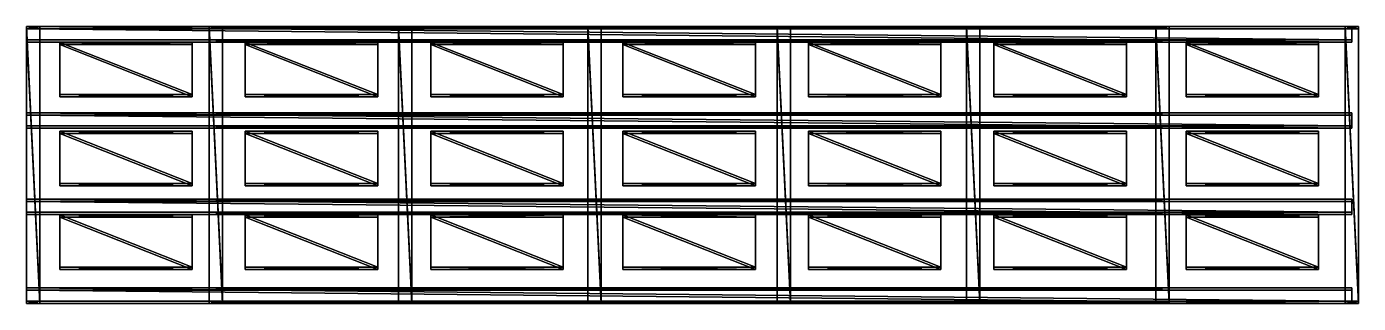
# Model space of a CAD drawing. Extents: x -2.5 to 2.53, y -1.05 to 0.
import ezdxf

# ---------------------------------------------------------------- set-up
doc = ezdxf.new("R2010")
doc.units = 0

# ---------------------------------------------------------------- blocks, each defined once
blk = doc.blocks.new('Wall1')
mesh = blk.add_polyface()
corners = [(2.500001, -0.003634, -1.566545), (-2.500002, -0.012317, -1.615786), (-2.500002, -0.003636, -1.566546), (2.5, -0.061556, -1.607103), (-2.500001, -0.061558, -1.607104), (2.500001, -0.052873, -1.557864), (-2.5, -0.052876, -1.557864), (2.500001, -0.32862, -1.509241), (-2.500002, -0.337305, -1.558482), (-2.500002, -0.328622, -1.509241), (2.500001, -0.386543, -1.549799), (-2.500001, -0.386545, -1.549799), (2.500001, -0.377861, -1.500558), (-2.500001, -0.377863, -1.500558), (2.5, -0.653607, -1.451939), (-2.500001, -0.662291, -1.501178), (-2.5, -0.653609, -1.451937), (2.500001, -0.71153, -1.492495), (-2.5, -0.711533, -1.492496), (2.500001, -0.702847, -1.443255), (-2.500002, -0.70285, -1.443255), (2.500002, -0.988442, -1.392897), (-2.5, -0.997126, -1.442138), (-2.5, -0.988445, -1.392897), (2.500001, -1.046365, -1.433455), (-2.5, -1.046366, -1.433455), (2.500002, -1.037682, -1.384215), (-2.5, -1.037684, -1.384215), (-1.046401, -0.012318, -1.615786), (-1.096401, -0.012318, -1.615785), (-1.046401, -0.003636, -1.566545), (-1.096401, -0.003635, -1.566545), (-1.046401, -1.046365, -1.433455), (-1.096401, -1.046366, -1.433455), (-1.046401, -1.037684, -1.384215), (-1.096401, -1.037684, -1.384215), (-1.175, -0.397559, -1.497086), (-1.675, -0.397559, -1.497086), (-1.175, -0.594519, -1.462356), (-1.175, -0.406241, -1.546326), (-1.175, -0.603203, -1.511597), (-0.975, -0.397558, -1.497085), (-0.975001, -0.40624, -1.546326), (-0.975, -0.59452, -1.462356), (-0.975, -0.603202, -1.511596), (-0.475, -0.062723, -1.556126), (-0.975001, -0.071405, -1.605366), (-0.975001, -0.062723, -1.556127), (-0.975001, -0.259686, -1.521396), (-0.975, -0.268368, -1.570637), (-1.175, -0.071407, -1.605366), (-1.175, -0.062724, -1.556127), (-1.175, -0.259686, -1.521396), (-1.175, -0.268368, -1.570637), (-0.975, -0.712697, -1.441518), (-0.975, -0.72138, -1.490758), (-0.975, -0.909659, -1.406788), (-0.975, -0.918342, -1.456029), (-1.175, -0.72138, -1.490758), (-1.675, -0.72138, -1.490758), (-1.175, -0.712698, -1.441518), (-1.175, -0.918342, -1.456029), (-1.675, -0.712698, -1.441518), (-1.175, -0.909658, -1.406788), (-1.675, -0.909659, -1.406788)]
mesh.append_faces([[corners[k] for k in face] for face in [(0, 1, 2), (1, 3, 4), (5, 2, 6), (3, 6, 4), (7, 8, 9), (8, 10, 11), (12, 9, 13), (10, 13, 11), (14, 15, 16), (15, 17, 18), (19, 16, 20), (17, 20, 18), (21, 22, 23), (22, 24, 25), (26, 23, 27), (24, 27, 25), (28, 29, 30), (30, 29, 31), (29, 28, 32), (29, 32, 33), (30, 31, 34), (34, 31, 35), (34, 35, 32), (32, 35, 33), (31, 29, 35), (35, 29, 33), (28, 30, 34), (28, 34, 32), (36, 37, 38), (39, 36, 38), (39, 38, 40), (41, 42, 43), (43, 42, 44), (45, 46, 47), (47, 46, 48), (48, 46, 49), (50, 51, 52), (50, 52, 53), (54, 55, 56), (56, 55, 57), (58, 59, 60), (59, 58, 61), (60, 62, 63), (63, 64, 61), (58, 60, 63), (58, 63, 61)]])
mesh = blk.add_polyface()
corners = [(1.0964, -0.012316, -1.615785), (1.046401, -0.012316, -1.615785), (1.096401, -0.003634, -1.566545), (1.046401, -0.003634, -1.566545), (1.096401, -1.046364, -1.433455), (1.046401, -1.046364, -1.433454), (1.096401, -1.037682, -1.384214), (1.046401, -1.037682, -1.384214), (2.500001, -0.012316, -1.615786), (-2.500002, -0.012317, -1.615786), (2.500001, -0.003634, -1.566545), (2.5, -0.061556, -1.607103), (-2.500002, -0.003636, -1.566546), (2.500001, -0.052873, -1.557864), (-2.5, -0.052876, -1.557864), (2.500001, -0.337303, -1.558481), (-2.500002, -0.337305, -1.558482), (2.500001, -0.32862, -1.509241), (2.500001, -0.386543, -1.549799), (-2.500002, -0.328622, -1.509241), (2.500001, -0.377861, -1.500558), (-2.500001, -0.377863, -1.500558), (2.500002, -0.662289, -1.501178), (-2.500001, -0.662291, -1.501178), (2.5, -0.653607, -1.451939), (2.500001, -0.71153, -1.492495), (-2.5, -0.653609, -1.451937), (2.500001, -0.702847, -1.443255), (-2.500002, -0.70285, -1.443255), (2.5, -0.997123, -1.442136), (-2.5, -0.997126, -1.442138), (2.500002, -0.988442, -1.392897), (2.500001, -1.046365, -1.433455), (-2.5, -0.988445, -1.392897), (2.500002, -1.037682, -1.384215), (-2.5, -1.037684, -1.384215), (1.650001, -0.397557, -1.497086), (1.150001, -0.406239, -1.546326), (1.150001, -0.397557, -1.497086), (1.650001, -0.594518, -1.462356), (1.150001, -0.594518, -1.462356), (1.150001, -0.603201, -1.511597), (0.950001, -0.406239, -1.546326), (0.450001, -0.40624, -1.546326), (0.950001, -0.397557, -1.497086), (0.950001, -0.603201, -1.511597), (0.45, -0.397558, -1.497086), (0.950001, -0.594518, -1.462356), (0.450001, -0.594519, -1.462356), (1.650001, -0.062722, -1.556126), (1.150001, -0.071404, -1.605367), (1.150001, -0.062722, -1.556126), (1.650001, -0.268366, -1.570637), (1.150001, -0.268366, -1.570637), (1.650001, -0.259683, -1.521397), (1.150001, -0.259683, -1.521397), (0.95, -0.721378, -1.490758), (0.95, -0.712696, -1.441518), (0.95, -0.909657, -1.406788), (0.95, -0.91834, -1.456028), (1.150001, -0.712696, -1.441517), (1.150001, -0.721378, -1.490757), (1.150001, -0.909657, -1.406787), (1.150001, -0.91834, -1.456028)]
mesh.append_faces([[corners[k] for k in face] for face in [(0, 1, 2), (2, 1, 3), (1, 0, 4), (1, 4, 5), (2, 3, 6), (6, 3, 7), (6, 7, 4), (4, 7, 5), (3, 1, 7), (7, 1, 5), (0, 2, 6), (0, 6, 4), (8, 9, 10), (9, 8, 11), (10, 12, 13), (13, 14, 11), (15, 16, 17), (16, 15, 18), (17, 19, 20), (20, 21, 18), (22, 23, 24), (23, 22, 25), (24, 26, 27), (27, 28, 25), (29, 30, 31), (30, 29, 32), (31, 33, 34), (34, 35, 32), (36, 37, 38), (39, 38, 40), (38, 37, 40), (40, 37, 41), (42, 43, 44), (43, 42, 45), (44, 46, 47), (47, 48, 45), (42, 44, 47), (42, 47, 45), (49, 50, 51), (50, 52, 53), (54, 51, 55), (51, 50, 55), (55, 50, 53), (56, 57, 58), (56, 58, 59), (60, 61, 62), (62, 61, 63)]])
mesh = blk.add_polyface()
corners = [(-2.500002, -0.003636, -1.566546), (-2.500002, -0.012317, -1.615786), (-2.5, -0.052876, -1.557864), (-2.500001, -0.061558, -1.607104), (-2.500002, -0.328622, -1.509241), (-2.500002, -0.337305, -1.558482), (-2.500001, -0.377863, -1.500558), (-2.500001, -0.386545, -1.549799), (-2.5, -0.653609, -1.451937), (-2.500001, -0.662291, -1.501178), (-2.500002, -0.70285, -1.443255), (-2.5, -0.711533, -1.492496), (-2.5, -0.988445, -1.392897), (-2.5, -0.997126, -1.442138), (-2.5, -1.037684, -1.384215), (-2.5, -1.046366, -1.433455), (-2.450001, -0.012318, -1.615786), (-2.450001, -0.003637, -1.566546), (-2.450001, -1.046368, -1.433455), (-2.450001, -1.037684, -1.384215), (-1.875, -0.397559, -1.497086), (-2.375, -0.406241, -1.546327), (-2.375001, -0.397559, -1.497087), (-1.875, -0.603203, -1.511597), (-2.375, -0.603203, -1.511597), (-1.875, -0.594521, -1.462356), (-2.375, -0.594521, -1.462356), (-1.875001, -0.071407, -1.605367), (-2.375, -0.071407, -1.605367), (-1.875001, -0.062724, -1.556127), (-2.375, -0.062724, -1.556127), (-1.875001, -0.268368, -1.570637), (-2.375, -0.268368, -1.570637), (-1.875001, -0.259686, -1.521397), (-2.375, -0.259686, -1.521397), (-1.875001, -0.72138, -1.490759), (-2.375, -0.72138, -1.490759), (-1.875001, -0.712698, -1.441519), (-2.375, -0.712698, -1.441518), (-1.875001, -0.918342, -1.456029), (-2.375, -0.918342, -1.456029), (-1.875001, -0.909659, -1.406789), (-2.375, -0.909659, -1.406789)]
mesh.append_faces([[corners[k] for k in face] for face in [(0, 1, 2), (2, 1, 3), (4, 5, 6), (6, 5, 7), (8, 9, 10), (10, 9, 11), (12, 13, 14), (14, 13, 15), (16, 1, 17), (17, 1, 0), (1, 16, 18), (1, 18, 15), (17, 0, 19), (19, 0, 14), (19, 14, 18), (18, 14, 15), (0, 1, 14), (14, 1, 15), (16, 17, 19), (16, 19, 18), (20, 21, 22), (21, 23, 24), (25, 22, 26), (23, 26, 24), (22, 21, 26), (26, 21, 24), (27, 28, 29), (29, 28, 30), (28, 27, 31), (28, 31, 32), (29, 30, 33), (33, 30, 34), (33, 34, 31), (31, 34, 32), (30, 28, 34), (34, 28, 32), (35, 36, 37), (37, 36, 38), (36, 35, 39), (36, 39, 40), (37, 38, 41), (41, 38, 42), (41, 42, 39), (39, 42, 40), (38, 36, 42), (42, 36, 40)]])
mesh = blk.add_polyface()
corners = [(-1.760701, -0.012318, -1.615786), (-1.810701, -0.012318, -1.615786), (-1.760701, -0.003636, -1.566546), (-1.810702, -0.003636, -1.566546), (-1.760701, -1.046366, -1.433455), (-1.810701, -1.046366, -1.433455), (-1.760701, -1.037684, -1.384214), (-1.810701, -1.037684, -1.384215), (-1.875, -0.406241, -1.546326), (-2.375, -0.406241, -1.546327), (-1.875, -0.397559, -1.497086), (-1.875, -0.603203, -1.511597), (-2.375001, -0.397559, -1.497087), (-1.875, -0.594521, -1.462356), (-2.375, -0.594521, -1.462356), (-1.175, -0.406241, -1.546326), (-1.675001, -0.406241, -1.546327), (-1.175, -0.397559, -1.497086), (-1.675, -0.397559, -1.497086), (-1.175, -0.603203, -1.511597), (-1.675, -0.603203, -1.511597), (-1.175, -0.594519, -1.462356), (-1.675001, -0.59452, -1.462356), (-1.175, -0.071407, -1.605366), (-1.675001, -0.071407, -1.605366), (-1.175, -0.062724, -1.556127), (-1.675001, -0.062724, -1.556126), (-1.175, -0.268368, -1.570637), (-1.675, -0.268368, -1.570637), (-1.175, -0.259686, -1.521396), (-1.675001, -0.259686, -1.521396), (-1.875001, -0.071407, -1.605367), (-1.875001, -0.062724, -1.556127), (-1.875001, -0.259686, -1.521397), (-1.875001, -0.268368, -1.570637), (-1.175, -0.712698, -1.441518), (-1.675, -0.72138, -1.490758), (-1.675, -0.712698, -1.441518), (-1.175, -0.918342, -1.456029), (-1.675, -0.918342, -1.456029), (-1.175, -0.909658, -1.406788), (-1.675, -0.909659, -1.406788), (-1.875001, -0.72138, -1.490759), (-1.875001, -0.712698, -1.441519), (-1.875001, -0.909659, -1.406789), (-1.875001, -0.918342, -1.456029)]
mesh.append_faces([[corners[k] for k in face] for face in [(0, 1, 2), (2, 1, 3), (1, 0, 4), (1, 4, 5), (2, 3, 6), (6, 3, 7), (6, 7, 4), (4, 7, 5), (3, 1, 7), (7, 1, 5), (0, 2, 6), (0, 6, 4), (8, 9, 10), (9, 8, 11), (10, 12, 13), (13, 14, 11), (8, 10, 13), (8, 13, 11), (15, 16, 17), (17, 16, 18), (16, 15, 19), (16, 19, 20), (21, 18, 22), (21, 22, 19), (19, 22, 20), (18, 16, 22), (22, 16, 20), (23, 24, 25), (25, 24, 26), (24, 23, 27), (24, 27, 28), (25, 26, 29), (29, 26, 30), (29, 30, 27), (27, 30, 28), (26, 24, 30), (30, 24, 28), (31, 32, 33), (31, 33, 34), (35, 36, 37), (36, 38, 39), (40, 37, 41), (38, 41, 39), (37, 36, 41), (41, 36, 39), (42, 43, 44), (42, 44, 45)]])
mesh = blk.add_polyface()
corners = [(-0.3321, -0.012317, -1.615786), (-0.3821, -0.012317, -1.615786), (-0.3321, -0.003634, -1.566545), (-0.3821, -0.003634, -1.566545), (-0.3321, -1.046365, -1.433455), (-0.3821, -1.046365, -1.433455), (-0.3321, -1.037683, -1.384215), (-0.3821, -1.037683, -1.384215), (0.25, -0.397558, -1.497086), (-0.25, -0.40624, -1.546326), (-0.25, -0.397558, -1.497086), (0.25, -0.603202, -1.511596), (-0.25, -0.603202, -1.511596), (-0.25, -0.594519, -1.462356), (-0.475, -0.40624, -1.546326), (-0.975001, -0.40624, -1.546326), (-0.475, -0.397557, -1.497086), (-0.975, -0.397558, -1.497085), (-0.475, -0.603201, -1.511596), (-0.975, -0.603202, -1.511596), (-0.475, -0.594519, -1.462356), (-0.975, -0.59452, -1.462356), (-0.25, -0.062723, -1.556127), (-0.25, -0.071406, -1.605366), (-0.25, -0.259685, -1.521396), (-0.25, -0.268367, -1.570637), (-0.475, -0.071405, -1.605366), (-0.975001, -0.071405, -1.605366), (-0.475, -0.062723, -1.556126), (-0.475, -0.268367, -1.570637), (-0.975, -0.268368, -1.570637), (-0.975001, -0.062723, -1.556127), (-0.475, -0.259684, -1.521396), (-0.975001, -0.259686, -1.521396), (-0.475, -0.721379, -1.490758), (-0.975, -0.72138, -1.490758), (-0.475, -0.712697, -1.441518), (-0.975, -0.712697, -1.441518), (-0.475, -0.918341, -1.456029), (-0.975, -0.918342, -1.456029), (-0.475, -0.909658, -1.406788), (-0.975, -0.909659, -1.406788)]
mesh.append_faces([[corners[k] for k in face] for face in [(0, 1, 2), (2, 1, 3), (1, 0, 4), (1, 4, 5), (2, 3, 6), (6, 3, 7), (6, 7, 4), (4, 7, 5), (3, 1, 7), (7, 1, 5), (0, 2, 6), (0, 6, 4), (8, 9, 10), (9, 11, 12), (10, 9, 13), (13, 9, 12), (14, 15, 16), (16, 15, 17), (15, 14, 18), (15, 18, 19), (16, 17, 20), (20, 17, 21), (20, 21, 18), (18, 21, 19), (14, 16, 20), (14, 20, 18), (22, 23, 24), (24, 23, 25), (26, 27, 28), (27, 26, 29), (27, 29, 30), (28, 31, 32), (32, 31, 33), (32, 33, 29), (29, 33, 30), (26, 28, 32), (26, 32, 29), (34, 35, 36), (36, 35, 37), (35, 34, 38), (35, 38, 39), (36, 37, 40), (40, 37, 41), (40, 41, 38), (38, 41, 39), (34, 36, 40), (34, 40, 38)]])
mesh = blk.add_polyface()
corners = [(0.3821, -0.012317, -1.615786), (0.3321, -0.012317, -1.615786), (0.3821, -0.003634, -1.566545), (0.3321, -0.003634, -1.566545), (0.382101, -1.046365, -1.433455), (0.3321, -1.046365, -1.433455), (0.3821, -1.037683, -1.384215), (0.3321, -1.037683, -1.384215), (0.25, -0.40624, -1.546326), (-0.25, -0.40624, -1.546326), (0.25, -0.397558, -1.497086), (0.25, -0.603202, -1.511596), (-0.25, -0.397558, -1.497086), (0.25, -0.594519, -1.462356), (-0.25, -0.594519, -1.462356), (-0.25, -0.603202, -1.511596), (0.950001, -0.397557, -1.497086), (0.450001, -0.40624, -1.546326), (0.45, -0.397558, -1.497086), (0.950001, -0.603201, -1.511597), (0.45, -0.603202, -1.511597), (0.950001, -0.594518, -1.462356), (0.450001, -0.594519, -1.462356), (0.25, -0.071406, -1.605366), (-0.25, -0.071406, -1.605366), (0.25, -0.062723, -1.556126), (-0.25, -0.062723, -1.556127), (0.25, -0.268367, -1.570637), (-0.25, -0.268367, -1.570637), (0.25, -0.259685, -1.521396), (-0.25, -0.259685, -1.521396), (0.95, -0.721378, -1.490758), (0.45, -0.721379, -1.490758), (0.95, -0.712696, -1.441518), (0.45, -0.712697, -1.441518), (0.95, -0.91834, -1.456028), (0.45, -0.918341, -1.456028), (0.95, -0.909657, -1.406788), (0.45, -0.909658, -1.406788)]
mesh.append_faces([[corners[k] for k in face] for face in [(0, 1, 2), (2, 1, 3), (1, 0, 4), (1, 4, 5), (2, 3, 6), (6, 3, 7), (6, 7, 4), (4, 7, 5), (3, 1, 7), (7, 1, 5), (0, 2, 6), (0, 6, 4), (8, 9, 10), (9, 8, 11), (10, 12, 13), (13, 12, 14), (13, 14, 11), (11, 14, 15), (8, 10, 13), (8, 13, 11), (16, 17, 18), (17, 19, 20), (21, 18, 22), (19, 22, 20), (18, 17, 22), (22, 17, 20), (23, 24, 25), (25, 24, 26), (24, 23, 27), (24, 27, 28), (25, 26, 29), (29, 26, 30), (29, 30, 27), (27, 30, 28), (23, 25, 29), (23, 29, 27), (31, 32, 33), (33, 32, 34), (32, 31, 35), (32, 35, 36), (33, 34, 37), (37, 34, 38), (37, 38, 35), (35, 38, 36), (34, 32, 38), (38, 32, 36)]])
mesh = blk.add_polyface()
corners = [(1.8107, -0.012316, -1.615785), (1.760701, -0.012316, -1.615785), (1.8107, -0.003634, -1.566545), (1.760701, -0.003634, -1.566545), (1.810702, -1.046364, -1.433454), (1.760701, -1.046364, -1.433454), (1.810701, -1.037682, -1.384215), (1.760701, -1.037682, -1.384214), (1.875, -0.406239, -1.546326), (2.375, -0.6032, -1.511596), (1.875, -0.603201, -1.511595), (2.375, -0.594517, -1.462355), (1.875001, -0.397557, -1.497085), (1.875, -0.594518, -1.462356), (1.650001, -0.406239, -1.546326), (1.150001, -0.406239, -1.546326), (1.650001, -0.397557, -1.497086), (1.650002, -0.603201, -1.511597), (1.150001, -0.603201, -1.511597), (1.150001, -0.397557, -1.497086), (1.650001, -0.594518, -1.462356), (1.150001, -0.594518, -1.462356), (1.875001, -0.062722, -1.556126), (1.875001, -0.071404, -1.605366), (1.875001, -0.259684, -1.521396), (1.875001, -0.268366, -1.570637), (1.650001, -0.071404, -1.605367), (1.150001, -0.071404, -1.605367), (1.650001, -0.062722, -1.556126), (1.650001, -0.268366, -1.570637), (1.150001, -0.062722, -1.556126), (1.650001, -0.259683, -1.521397), (1.150001, -0.259683, -1.521397), (1.150001, -0.268366, -1.570637), (1.875001, -0.712696, -1.441518), (1.875001, -0.721378, -1.490759), (1.875001, -0.909657, -1.406788), (1.875001, -0.91834, -1.456029), (1.650002, -0.721378, -1.490757), (1.150001, -0.721378, -1.490757), (1.650001, -0.712696, -1.441517), (1.150001, -0.712696, -1.441517), (1.650002, -0.91834, -1.456028), (1.150001, -0.91834, -1.456028), (1.650002, -0.909657, -1.406787), (1.150001, -0.909657, -1.406787)]
mesh.append_faces([[corners[k] for k in face] for face in [(0, 1, 2), (2, 1, 3), (1, 0, 4), (1, 4, 5), (2, 3, 6), (6, 3, 7), (6, 7, 4), (4, 7, 5), (3, 1, 7), (7, 1, 5), (0, 2, 6), (0, 6, 4), (8, 9, 10), (11, 12, 13), (9, 13, 10), (12, 8, 13), (13, 8, 10), (14, 15, 16), (15, 14, 17), (15, 17, 18), (16, 19, 20), (20, 21, 17), (17, 21, 18), (14, 16, 20), (14, 20, 17), (22, 23, 24), (24, 23, 25), (26, 27, 28), (27, 26, 29), (28, 30, 31), (31, 32, 29), (29, 32, 33), (26, 28, 31), (26, 31, 29), (34, 35, 36), (36, 35, 37), (38, 39, 40), (40, 39, 41), (39, 38, 42), (39, 42, 43), (40, 41, 44), (44, 41, 45), (44, 45, 42), (42, 45, 43), (38, 40, 44), (38, 44, 42)]])
mesh = blk.add_polyface()
corners = [(2.500001, -0.012316, -1.615786), (2.500001, -0.003634, -1.566545), (2.500001, -0.052873, -1.557864), (2.5, -0.061556, -1.607103), (2.525001, -0.012315, -1.615785), (2.475, -0.012316, -1.615784), (2.525001, -0.003634, -1.566545), (2.475, -0.003634, -1.566545), (2.525002, -1.046364, -1.433454), (2.474999, -1.046364, -1.433454), (2.525002, -1.037682, -1.384213), (2.475001, -1.037682, -1.384213), (2.500001, -0.337303, -1.558481), (2.500001, -0.32862, -1.509241), (2.500001, -0.377861, -1.500558), (2.500001, -0.386543, -1.549799), (2.500002, -0.662289, -1.501178), (2.5, -0.653607, -1.451939), (2.500001, -0.702847, -1.443255), (2.500001, -0.71153, -1.492495), (2.5, -0.997123, -1.442136), (2.500002, -0.988442, -1.392897), (2.500002, -1.037682, -1.384215), (2.500001, -1.046365, -1.433455), (2.375, -0.406239, -1.546326), (1.875, -0.406239, -1.546326), (2.375001, -0.397556, -1.497085), (1.875001, -0.397557, -1.497085), (2.375, -0.6032, -1.511596), (2.375, -0.594517, -1.462355), (1.875, -0.594518, -1.462356), (2.375001, -0.071404, -1.605366), (1.875001, -0.071404, -1.605366), (2.375001, -0.062722, -1.556126), (1.875001, -0.062722, -1.556126), (2.375001, -0.268366, -1.570637), (1.875001, -0.268366, -1.570637), (2.375001, -0.259683, -1.521396), (1.875001, -0.259684, -1.521396), (2.375001, -0.721378, -1.490757), (1.875001, -0.721378, -1.490759), (2.375001, -0.712696, -1.441517), (1.875001, -0.712696, -1.441518), (2.375001, -0.91834, -1.456028), (1.875001, -0.91834, -1.456029), (2.375001, -0.909657, -1.406788), (1.875001, -0.909657, -1.406788)]
mesh.append_faces([[corners[k] for k in face] for face in [(0, 1, 2), (0, 2, 3), (4, 5, 6), (6, 5, 7), (5, 4, 8), (5, 8, 9), (6, 7, 10), (10, 7, 11), (10, 11, 8), (8, 11, 9), (7, 5, 11), (11, 5, 9), (4, 6, 10), (4, 10, 8), (12, 13, 14), (12, 14, 15), (16, 17, 18), (16, 18, 19), (20, 21, 22), (20, 22, 23), (24, 25, 26), (26, 25, 27), (25, 24, 28), (26, 27, 29), (29, 30, 28), (24, 26, 29), (24, 29, 28), (31, 32, 33), (33, 32, 34), (32, 31, 35), (32, 35, 36), (33, 34, 37), (37, 34, 38), (37, 38, 35), (35, 38, 36), (31, 33, 37), (31, 37, 35), (39, 40, 41), (41, 40, 42), (40, 39, 43), (40, 43, 44), (41, 42, 45), (45, 42, 46), (45, 46, 43), (43, 46, 44), (39, 41, 45), (39, 45, 43)]])
blk = doc.blocks.new('Wall2')
mesh = blk.add_polyface()
corners = [(1.096401, -0.003634, -0.433455), (1.046401, -0.003635, -0.433454), (1.096401, -0.012317, -0.384214), (1.046402, -0.012317, -0.384214), (1.096401, -1.037683, -0.615784), (1.046401, -1.037684, -0.615785), (1.096401, -1.046366, -0.566544), (1.046401, -1.046366, -0.566544), (2.500003, -0.003633, -0.433454), (-2.500003, -0.003635, -0.433456), (2.500003, -0.012317, -0.384213), (2.500003, -0.052874, -0.442136), (-2.500001, -0.012318, -0.384215), (2.500003, -0.061556, -0.392896), (-2.500003, -0.061558, -0.392898), (2.500003, -0.32862, -0.490758), (-2.500002, -0.328622, -0.49076), (2.500003, -0.337302, -0.441517), (2.500003, -0.377861, -0.49944), (-2.500004, -0.337304, -0.441519), (2.500001, -0.386544, -0.4502), (-2.500002, -0.386545, -0.450202), (2.500005, -0.653608, -0.548062), (-2.500002, -0.653609, -0.548064), (2.500004, -0.662289, -0.498821), (2.500004, -0.702849, -0.556744), (-2.500003, -0.662291, -0.498823), (2.500004, -0.711531, -0.507504), (-2.500002, -0.711532, -0.507506), (2.500004, -0.988443, -0.607102), (-2.500002, -0.988444, -0.607104), (2.500004, -0.997125, -0.557862), (2.500003, -1.037684, -0.615784), (-2.500002, -0.997127, -0.557864), (2.500005, -1.046365, -0.566544), (-2.500002, -1.046367, -0.566546), (0.95, -0.712697, -0.558481), (0.95, -0.721379, -0.509241), (0.950001, -0.918341, -0.54397), (0.950001, -0.909658, -0.593211), (1.650002, -0.721379, -0.50924), (1.150002, -0.712696, -0.558481), (1.150002, -0.721379, -0.50924), (1.150002, -0.91834, -0.54397), (1.150002, -0.909658, -0.59321), (1.650003, -0.40624, -0.453674), (1.150001, -0.397558, -0.502914), (1.150001, -0.40624, -0.453673), (1.650002, -0.59452, -0.537644), (1.150002, -0.59452, -0.537644), (1.650003, -0.603202, -0.488402), (1.150001, -0.603202, -0.488403), (1.150002, -0.071405, -0.394633), (1.150002, -0.062723, -0.443874), (1.150002, -0.268367, -0.429363), (1.150002, -0.259684, -0.478603), (0.950001, -0.062723, -0.443873), (0.450001, -0.062723, -0.443873), (0.950001, -0.071405, -0.394633), (0.950001, -0.259685, -0.478603), (0.450001, -0.071405, -0.394633), (0.950001, -0.268367, -0.429363), (0.450001, -0.268367, -0.429363)]
mesh.append_faces([[corners[k] for k in face] for face in [(0, 1, 2), (2, 1, 3), (1, 0, 4), (1, 4, 5), (2, 3, 6), (6, 3, 7), (6, 7, 4), (4, 7, 5), (3, 1, 7), (7, 1, 5), (0, 2, 6), (0, 6, 4), (8, 9, 10), (9, 8, 11), (10, 12, 13), (13, 14, 11), (15, 16, 17), (16, 15, 18), (17, 19, 20), (20, 21, 18), (22, 23, 24), (23, 22, 25), (24, 26, 27), (27, 28, 25), (29, 30, 31), (30, 29, 32), (31, 33, 34), (34, 35, 32), (36, 37, 38), (36, 38, 39), (40, 41, 42), (42, 41, 43), (43, 41, 44), (45, 46, 47), (46, 48, 49), (50, 47, 51), (48, 51, 49), (47, 46, 51), (51, 46, 49), (52, 53, 54), (54, 53, 55), (56, 57, 58), (57, 56, 59), (58, 60, 61), (61, 62, 59), (56, 58, 61), (56, 61, 59)]])
mesh = blk.add_polyface()
corners = [(2.500003, -0.012317, -0.384213), (-2.500003, -0.003635, -0.433456), (-2.500001, -0.012318, -0.384215), (2.500003, -0.052874, -0.442136), (-2.500002, -0.052876, -0.442138), (2.500003, -0.061556, -0.392896), (-2.500003, -0.061558, -0.392898), (2.500003, -0.337302, -0.441517), (-2.500002, -0.328622, -0.49076), (-2.500004, -0.337304, -0.441519), (2.500003, -0.377861, -0.49944), (-2.500002, -0.377862, -0.499442), (2.500001, -0.386544, -0.4502), (-2.500002, -0.386545, -0.450202), (2.500004, -0.662289, -0.498821), (-2.500002, -0.653609, -0.548064), (-2.500003, -0.662291, -0.498823), (2.500004, -0.702849, -0.556744), (-2.500002, -0.702849, -0.556746), (2.500004, -0.711531, -0.507504), (-2.500002, -0.711532, -0.507506), (2.500004, -0.997125, -0.557862), (-2.500002, -0.988444, -0.607104), (-2.500002, -0.997127, -0.557864), (2.500003, -1.037684, -0.615784), (-2.500002, -1.037684, -0.615786), (2.500005, -1.046365, -0.566544), (-2.500002, -1.046367, -0.566546), (-1.046401, -0.003634, -0.433456), (-1.096401, -0.003634, -0.433456), (-1.046401, -0.012317, -0.384215), (-1.096401, -0.012317, -0.384215), (-1.046401, -1.037683, -0.615785), (-1.096401, -1.037683, -0.615785), (-1.046401, -1.046366, -0.566545), (-1.096401, -1.046366, -0.566545), (-1.175001, -0.712697, -0.558482), (-1.675001, -0.712698, -0.558483), (-1.175001, -0.721379, -0.509241), (-1.175001, -0.909658, -0.593211), (-1.175001, -0.918341, -0.543971), (-1.675001, -0.918342, -0.543972), (-0.475, -0.40624, -0.453674), (-0.975001, -0.397558, -0.502914), (-0.975001, -0.40624, -0.453674), (-0.475, -0.594519, -0.537644), (-0.975001, -0.594519, -0.537644), (-0.475, -0.603202, -0.488403), (-0.975001, -0.603202, -0.488403), (-1.675001, -0.397559, -0.502915), (-1.175001, -0.397558, -0.502914), (-1.175001, -0.594519, -0.537644), (-1.175001, -0.603202, -0.488403), (-1.675001, -0.603202, -0.488403), (-1.175002, -0.40624, -0.453675), (-1.175002, -0.062723, -0.443874), (-1.175001, -0.071405, -0.394634), (-1.175001, -0.268367, -0.429363), (-1.175002, -0.259685, -0.478603), (-0.975001, -0.071405, -0.394634), (-0.975001, -0.062723, -0.443875), (-0.975001, -0.268367, -0.429364), (-0.975001, -0.259685, -0.478604)]
mesh.append_faces([[corners[k] for k in face] for face in [(0, 1, 2), (1, 3, 4), (5, 2, 6), (3, 6, 4), (7, 8, 9), (8, 10, 11), (12, 9, 13), (10, 13, 11), (14, 15, 16), (15, 17, 18), (19, 16, 20), (17, 20, 18), (21, 22, 23), (22, 24, 25), (26, 23, 27), (24, 27, 25), (28, 29, 30), (30, 29, 31), (29, 28, 32), (29, 32, 33), (30, 31, 34), (34, 31, 35), (34, 35, 32), (32, 35, 33), (31, 29, 35), (35, 29, 33), (28, 30, 34), (28, 34, 32), (36, 37, 38), (37, 36, 39), (40, 41, 39), (36, 38, 40), (36, 40, 39), (42, 43, 44), (43, 45, 46), (47, 44, 48), (44, 43, 48), (48, 43, 46), (49, 50, 51), (52, 53, 51), (50, 54, 52), (50, 52, 51), (55, 56, 57), (55, 57, 58), (59, 60, 61), (61, 60, 62)]])
mesh = blk.add_polyface()
corners = [(-2.500001, -0.012318, -0.384215), (-2.500003, -0.003635, -0.433456), (-2.500003, -0.061558, -0.392898), (-2.500002, -0.052876, -0.442138), (-2.500004, -0.337304, -0.441519), (-2.500002, -0.328622, -0.49076), (-2.500002, -0.386545, -0.450202), (-2.500002, -0.377862, -0.499442), (-2.500003, -0.662291, -0.498823), (-2.500002, -0.653609, -0.548064), (-2.500002, -0.711532, -0.507506), (-2.500002, -0.702849, -0.556746), (-2.500002, -0.997127, -0.557864), (-2.500002, -0.988444, -0.607104), (-2.500002, -1.046367, -0.566546), (-2.500002, -1.037684, -0.615786), (-2.450002, -0.003635, -0.433456), (-2.450002, -0.012318, -0.384216), (-2.450002, -1.037684, -0.615787), (-2.450002, -1.046366, -0.566546), (-1.875002, -0.712698, -0.558483), (-2.375002, -0.712698, -0.558483), (-1.875002, -0.72138, -0.509242), (-2.375002, -0.72138, -0.509241), (-1.875002, -0.909659, -0.593211), (-2.375002, -0.90966, -0.593212), (-1.875002, -0.918342, -0.543972), (-2.375002, -0.918342, -0.543972), (-1.875002, -0.397558, -0.502915), (-2.375002, -0.397557, -0.502915), (-1.875002, -0.40624, -0.453674), (-2.375002, -0.406241, -0.453674), (-1.875001, -0.59452, -0.537643), (-2.375002, -0.59452, -0.537644), (-1.875002, -0.603202, -0.488404), (-2.375002, -0.603202, -0.488404), (-1.875001, -0.071406, -0.394634), (-2.375002, -0.062723, -0.443874), (-2.375003, -0.071406, -0.394634), (-1.875001, -0.259685, -0.478604), (-2.375003, -0.259685, -0.478604), (-1.875002, -0.268366, -0.429364), (-2.375002, -0.268366, -0.429364)]
mesh.append_faces([[corners[k] for k in face] for face in [(0, 1, 2), (2, 1, 3), (4, 5, 6), (6, 5, 7), (8, 9, 10), (10, 9, 11), (12, 13, 14), (14, 13, 15), (16, 1, 17), (17, 1, 0), (1, 16, 18), (1, 18, 15), (17, 0, 19), (19, 0, 14), (19, 14, 18), (18, 14, 15), (0, 1, 14), (14, 1, 15), (16, 17, 19), (16, 19, 18), (20, 21, 22), (22, 21, 23), (21, 20, 24), (21, 24, 25), (22, 23, 26), (26, 23, 27), (26, 27, 24), (24, 27, 25), (23, 21, 27), (27, 21, 25), (28, 29, 30), (30, 29, 31), (29, 28, 32), (29, 32, 33), (30, 31, 34), (34, 31, 35), (32, 35, 33), (31, 29, 35), (35, 29, 33), (36, 37, 38), (37, 39, 40), (36, 38, 41), (41, 38, 42), (39, 42, 40), (38, 37, 42), (42, 37, 40)]])
mesh = blk.add_polyface()
corners = [(-1.760701, -0.003635, -0.433456), (-1.810702, -0.003634, -0.433456), (-1.760701, -0.012317, -0.384216), (-1.810701, -0.012317, -0.384215), (-1.760701, -1.037683, -0.615787), (-1.810701, -1.037684, -0.615786), (-1.760701, -1.046366, -0.566545), (-1.810701, -1.046366, -0.566545), (-1.175001, -0.721379, -0.509241), (-1.675001, -0.712698, -0.558483), (-1.675002, -0.721379, -0.509242), (-1.175001, -0.909658, -0.593211), (-1.675001, -0.909659, -0.593211), (-1.175001, -0.918341, -0.543971), (-1.675001, -0.918342, -0.543972), (-1.875002, -0.712698, -0.558483), (-1.875002, -0.72138, -0.509242), (-1.875002, -0.918342, -0.543972), (-1.875002, -0.909659, -0.593211), (-1.175001, -0.397558, -0.502914), (-1.675001, -0.397559, -0.502915), (-1.175002, -0.40624, -0.453675), (-1.675002, -0.40624, -0.453675), (-1.175001, -0.594519, -0.537644), (-1.675001, -0.594519, -0.537645), (-1.175001, -0.603202, -0.488403), (-1.675001, -0.603202, -0.488403), (-1.875002, -0.603202, -0.488404), (-2.375002, -0.603202, -0.488404), (-1.875001, -0.59452, -0.537643), (-1.875002, -0.397558, -0.502915), (-1.875002, -0.40624, -0.453674), (-1.875002, -0.062722, -0.443874), (-2.375002, -0.062723, -0.443874), (-1.875001, -0.071406, -0.394634), (-1.875001, -0.259685, -0.478604), (-1.875002, -0.268366, -0.429364), (-2.375002, -0.268366, -0.429364), (-1.175002, -0.062723, -0.443874), (-1.675002, -0.062723, -0.443875), (-1.175001, -0.071405, -0.394634), (-1.675002, -0.071405, -0.394635), (-1.175002, -0.259685, -0.478603), (-1.675001, -0.259685, -0.478605), (-1.175001, -0.268367, -0.429363), (-1.675002, -0.268367, -0.429364)]
mesh.append_faces([[corners[k] for k in face] for face in [(0, 1, 2), (2, 1, 3), (1, 0, 4), (1, 4, 5), (2, 3, 6), (6, 3, 7), (6, 7, 4), (4, 7, 5), (3, 1, 7), (7, 1, 5), (0, 2, 6), (0, 6, 4), (8, 9, 10), (9, 11, 12), (8, 10, 13), (13, 10, 14), (11, 14, 12), (10, 9, 14), (14, 9, 12), (15, 16, 17), (15, 17, 18), (19, 20, 21), (21, 20, 22), (20, 23, 24), (21, 22, 25), (25, 22, 26), (23, 26, 24), (22, 20, 26), (26, 20, 24), (27, 28, 29), (30, 31, 27), (30, 27, 29), (32, 33, 34), (33, 32, 35), (36, 37, 35), (32, 34, 36), (32, 36, 35), (38, 39, 40), (40, 39, 41), (39, 38, 42), (39, 42, 43), (40, 41, 44), (44, 41, 45), (44, 45, 42), (42, 45, 43), (41, 39, 45), (45, 39, 43)]])
mesh = blk.add_polyface()
corners = [(-0.3321, -0.003634, -0.433455), (-0.3821, -0.003634, -0.433455), (-0.3321, -0.012316, -0.384214), (-0.3821, -0.012316, -0.384214), (-0.3321, -1.037684, -0.615786), (-0.3821, -1.037683, -0.615786), (-0.3321, -1.046365, -0.566545), (-0.3821, -1.046365, -0.566545), (0.25, -0.721379, -0.509241), (-0.25, -0.712697, -0.558482), (-0.25, -0.721379, -0.509241), (0.25, -0.909658, -0.593211), (-0.25, -0.909659, -0.593211), (0.25, -0.918341, -0.543971), (-0.25, -0.918341, -0.543971), (0.25, -0.40624, -0.453674), (-0.25, -0.397557, -0.502914), (-0.25, -0.40624, -0.453674), (0.25, -0.594519, -0.537644), (-0.25, -0.594519, -0.537644), (0.25, -0.603202, -0.488403), (-0.25, -0.603202, -0.488403), (-0.475, -0.397558, -0.502914), (-0.975001, -0.397558, -0.502914), (-0.475, -0.40624, -0.453674), (-0.475, -0.594519, -0.537644), (-0.975001, -0.40624, -0.453674), (-0.475, -0.603202, -0.488403), (-0.975001, -0.603202, -0.488403), (-0.975001, -0.594519, -0.537644), (0.25, -0.071405, -0.394633), (-0.25, -0.062723, -0.443874), (-0.25, -0.071405, -0.394633), (0.25, -0.259685, -0.478603), (-0.25, -0.259685, -0.478603), (0.25, -0.268367, -0.429363), (-0.25, -0.268367, -0.429363), (-0.475, -0.062723, -0.443873), (-0.975001, -0.062723, -0.443875), (-0.475, -0.071405, -0.394633), (-0.975001, -0.071405, -0.394634), (-0.475, -0.259685, -0.478603), (-0.975001, -0.259685, -0.478604), (-0.475, -0.268367, -0.429363), (-0.975001, -0.268367, -0.429364)]
mesh.append_faces([[corners[k] for k in face] for face in [(0, 1, 2), (2, 1, 3), (1, 0, 4), (1, 4, 5), (2, 3, 6), (6, 3, 7), (6, 7, 4), (4, 7, 5), (3, 1, 7), (7, 1, 5), (0, 2, 6), (0, 6, 4), (8, 9, 10), (9, 11, 12), (13, 10, 14), (11, 14, 12), (10, 9, 14), (14, 9, 12), (15, 16, 17), (16, 18, 19), (20, 17, 21), (18, 21, 19), (17, 16, 21), (21, 16, 19), (22, 23, 24), (23, 22, 25), (24, 26, 27), (27, 28, 25), (25, 28, 29), (22, 24, 27), (22, 27, 25), (30, 31, 32), (31, 33, 34), (35, 32, 36), (33, 36, 34), (32, 31, 36), (36, 31, 34), (37, 38, 39), (39, 38, 40), (38, 37, 41), (38, 41, 42), (39, 40, 43), (43, 40, 44), (43, 44, 41), (41, 44, 42), (37, 39, 43), (37, 43, 41)]])
mesh = blk.add_polyface()
corners = [(0.382101, -0.003634, -0.433455), (0.3321, -0.003634, -0.433455), (0.3821, -0.012316, -0.384214), (0.332101, -0.012316, -0.384214), (0.382101, -1.037683, -0.615785), (0.332101, -1.037683, -0.615785), (0.382101, -1.046366, -0.566545), (0.3321, -1.046365, -0.566545), (0.25, -0.712697, -0.558482), (-0.25, -0.712697, -0.558482), (0.25, -0.721379, -0.509241), (0.25, -0.909658, -0.593211), (-0.25, -0.721379, -0.509241), (0.25, -0.918341, -0.543971), (-0.25, -0.918341, -0.543971), (0.95, -0.712697, -0.558481), (0.45, -0.712697, -0.558481), (0.95, -0.721379, -0.509241), (0.45, -0.721379, -0.509241), (0.950001, -0.909658, -0.593211), (0.45, -0.909658, -0.593211), (0.950001, -0.918341, -0.54397), (0.45, -0.918341, -0.54397), (0.25, -0.397557, -0.502914), (-0.25, -0.397557, -0.502914), (0.25, -0.40624, -0.453674), (0.25, -0.594519, -0.537644), (-0.25, -0.40624, -0.453674), (0.25, -0.603202, -0.488403), (-0.25, -0.603202, -0.488403), (0.25, -0.062723, -0.443874), (-0.25, -0.062723, -0.443874), (0.25, -0.071405, -0.394633), (0.25, -0.259685, -0.478603), (-0.25, -0.071405, -0.394633), (0.25, -0.268367, -0.429363), (-0.25, -0.268367, -0.429363), (0.950001, -0.071405, -0.394633), (0.450001, -0.062723, -0.443873), (0.450001, -0.071405, -0.394633), (0.950001, -0.259685, -0.478603), (0.450001, -0.259685, -0.478603), (0.950001, -0.268367, -0.429363), (0.450001, -0.268367, -0.429363)]
mesh.append_faces([[corners[k] for k in face] for face in [(0, 1, 2), (2, 1, 3), (1, 0, 4), (1, 4, 5), (2, 3, 6), (6, 3, 7), (6, 7, 4), (4, 7, 5), (3, 1, 7), (7, 1, 5), (0, 2, 6), (0, 6, 4), (8, 9, 10), (9, 8, 11), (10, 12, 13), (13, 14, 11), (8, 10, 13), (8, 13, 11), (15, 16, 17), (17, 16, 18), (16, 15, 19), (16, 19, 20), (17, 18, 21), (21, 18, 22), (21, 22, 19), (19, 22, 20), (18, 16, 22), (22, 16, 20), (23, 24, 25), (24, 23, 26), (25, 27, 28), (28, 29, 26), (23, 25, 28), (23, 28, 26), (30, 31, 32), (31, 30, 33), (32, 34, 35), (35, 36, 33), (30, 32, 35), (30, 35, 33), (37, 38, 39), (38, 40, 41), (42, 39, 43), (40, 43, 41), (39, 38, 43), (43, 38, 41)]])
mesh = blk.add_polyface()
corners = [(1.810703, -0.003633, -0.433454), (1.760702, -0.003633, -0.433455), (1.810702, -0.012317, -0.384214), (1.760702, -0.012316, -0.384213), (1.810702, -1.037683, -0.615785), (1.760702, -1.037683, -0.615786), (1.810702, -1.046366, -0.566544), (1.760702, -1.046366, -0.566544), (2.375001, -0.721379, -0.50924), (1.875, -0.712696, -0.558481), (1.875, -0.721379, -0.50924), (2.375002, -0.909658, -0.59321), (1.875, -0.909658, -0.59321), (2.375002, -0.918341, -0.54397), (1.875, -0.918341, -0.54397), (1.650003, -0.712696, -0.55848), (1.150002, -0.712696, -0.558481), (1.650002, -0.721379, -0.50924), (1.650003, -0.909658, -0.59321), (1.150002, -0.909658, -0.59321), (1.150002, -0.721379, -0.50924), (1.650003, -0.91834, -0.54397), (1.150002, -0.91834, -0.54397), (1.650002, -0.397558, -0.502913), (1.150001, -0.397558, -0.502914), (1.650003, -0.40624, -0.453674), (1.650002, -0.59452, -0.537644), (1.150001, -0.40624, -0.453673), (1.650003, -0.603202, -0.488402), (1.150001, -0.603202, -0.488403), (1.875001, -0.406241, -0.453672), (1.875001, -0.397558, -0.502914), (1.875002, -0.603203, -0.488402), (1.875002, -0.59452, -0.537642), (1.875003, -0.071405, -0.394632), (1.875002, -0.062723, -0.443873), (1.875002, -0.268367, -0.429363), (1.875002, -0.259684, -0.478602), (1.650002, -0.062723, -0.443874), (1.150002, -0.062723, -0.443874), (1.650002, -0.071405, -0.394633), (1.150002, -0.071405, -0.394633), (1.650002, -0.259684, -0.478603), (1.150002, -0.259684, -0.478603), (1.650002, -0.268367, -0.429363), (1.150002, -0.268367, -0.429363)]
mesh.append_faces([[corners[k] for k in face] for face in [(0, 1, 2), (2, 1, 3), (1, 0, 4), (1, 4, 5), (2, 3, 6), (6, 3, 7), (6, 7, 4), (4, 7, 5), (3, 1, 7), (7, 1, 5), (0, 2, 6), (0, 6, 4), (8, 9, 10), (9, 11, 12), (13, 10, 14), (10, 9, 14), (14, 9, 12), (15, 16, 17), (16, 15, 18), (16, 18, 19), (17, 20, 21), (21, 20, 22), (21, 22, 18), (18, 22, 19), (15, 17, 21), (15, 21, 18), (23, 24, 25), (24, 23, 26), (25, 27, 28), (28, 29, 26), (23, 25, 28), (23, 28, 26), (30, 31, 32), (32, 31, 33), (34, 35, 36), (36, 35, 37), (38, 39, 40), (40, 39, 41), (39, 38, 42), (39, 42, 43), (40, 41, 44), (44, 41, 45), (44, 45, 42), (42, 45, 43), (38, 40, 44), (38, 44, 42)]])
mesh = blk.add_polyface()
corners = [(2.500003, -0.003633, -0.433454), (2.500003, -0.012317, -0.384213), (2.500003, -0.061556, -0.392896), (2.500003, -0.052874, -0.442136), (2.525002, -0.003634, -0.433454), (2.475002, -0.003635, -0.433454), (2.525002, -0.012316, -0.384213), (2.475002, -0.012316, -0.384213), (2.525002, -1.037684, -0.615784), (2.475003, -1.037684, -0.615784), (2.525003, -1.046365, -0.566544), (2.475003, -1.046365, -0.566544), (2.500003, -0.32862, -0.490758), (2.500003, -0.337302, -0.441517), (2.500001, -0.386544, -0.4502), (2.500003, -0.377861, -0.49944), (2.500005, -0.653608, -0.548062), (2.500004, -0.662289, -0.498821), (2.500004, -0.711531, -0.507504), (2.500004, -0.702849, -0.556744), (2.500004, -0.988443, -0.607102), (2.500004, -0.997125, -0.557862), (2.500005, -1.046365, -0.566544), (2.500003, -1.037684, -0.615784), (2.375002, -0.712696, -0.558481), (1.875, -0.712696, -0.558481), (2.375001, -0.721379, -0.50924), (2.375002, -0.909658, -0.59321), (1.875, -0.721379, -0.50924), (2.375002, -0.918341, -0.54397), (1.875, -0.918341, -0.54397), (1.875, -0.909658, -0.59321), (2.375003, -0.397559, -0.502913), (1.875001, -0.397558, -0.502914), (2.375002, -0.40624, -0.453672), (1.875001, -0.406241, -0.453672), (2.375003, -0.594519, -0.537642), (1.875002, -0.59452, -0.537642), (2.375002, -0.603202, -0.488402), (1.875002, -0.603203, -0.488402), (2.375002, -0.062722, -0.443873), (1.875002, -0.062723, -0.443873), (2.375002, -0.071405, -0.394632), (1.875003, -0.071405, -0.394632), (2.375003, -0.259684, -0.478602), (1.875002, -0.259684, -0.478602), (2.375002, -0.268366, -0.429362), (1.875002, -0.268367, -0.429363)]
mesh.append_faces([[corners[k] for k in face] for face in [(0, 1, 2), (0, 2, 3), (4, 5, 6), (6, 5, 7), (5, 4, 8), (5, 8, 9), (6, 7, 10), (10, 7, 11), (10, 11, 8), (8, 11, 9), (7, 5, 11), (11, 5, 9), (4, 6, 10), (4, 10, 8), (12, 13, 14), (12, 14, 15), (16, 17, 18), (16, 18, 19), (20, 21, 22), (20, 22, 23), (24, 25, 26), (25, 24, 27), (26, 28, 29), (29, 30, 27), (27, 30, 31), (24, 26, 29), (24, 29, 27), (32, 33, 34), (34, 33, 35), (33, 32, 36), (33, 36, 37), (34, 35, 38), (38, 35, 39), (38, 39, 36), (36, 39, 37), (32, 34, 38), (32, 38, 36), (40, 41, 42), (42, 41, 43), (41, 40, 44), (41, 44, 45), (42, 43, 46), (46, 43, 47), (46, 47, 44), (44, 47, 45), (40, 42, 46), (40, 46, 44)]])

msp = doc.modelspace()

# ---------------------------------------------------------------- block references
for name in ['Wall1', 'Wall2']:
    msp.add_blockref(name, (0, 0))

doc.saveas('drawing.dxf')
